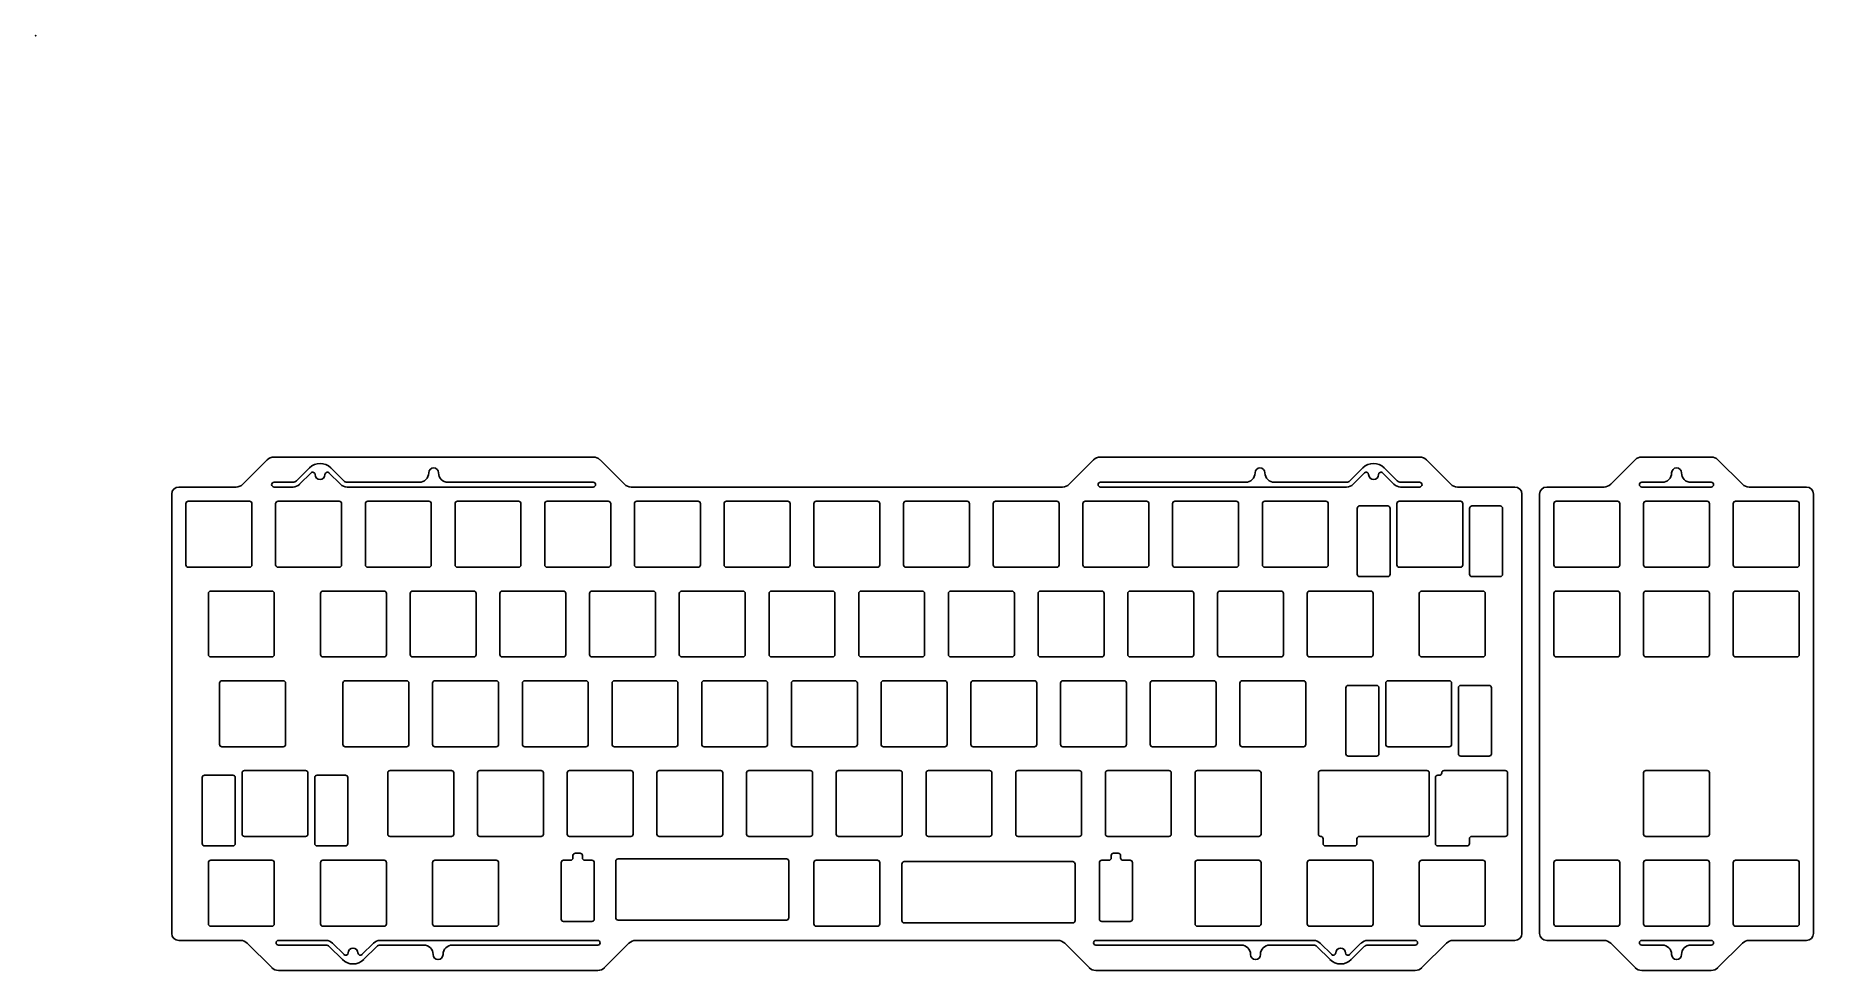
# Model space of a CAD drawing. Header units: millimetres. Extents: x 0 to 378, y -198 to 0.
import ezdxf

# ---------------------------------------------------------------- set-up
doc = ezdxf.new("R2010")
doc.units = ezdxf.units.MM
doc.header["$MEASUREMENT"] = 0
doc.layers.add('改定位版 v2_Sketch1', color=7, linetype='Continuous')

msp = doc.modelspace()

# ---------------------------------------------------------------- linework, layer by layer
at = {"layer": '改定位版 v2_Sketch1'}
for p, q in [((44.01, -95.25), (49.21, -90.06)), ((50.62, -89.47), (118.46, -89.47)), ((119.88, -90.06), (125.07, -95.25)), ((219.52, -95.25), (224.71, -90.06)), ((226.12, -89.47), (293.97, -89.47)), ((295.38, -90.06), (300.57, -95.25)), ((334.53, -95.25), (339.72, -90.06)), ((341.13, -89.47), (355.88, -89.47)), ((357.29, -90.06), (362.49, -95.25)), ((58.16, -91.77), (55.39, -94.54)), ((56.09, -95.25), (58.52, -92.83)), ((62.32, -92.83), (64.74, -95.25)), ((65.45, -94.54), (62.68, -91.77)), ((281.91, -91.77), (279.14, -94.54)), ((279.84, -95.25), (282.27, -92.83)), ((286.07, -92.83), (288.49, -95.25)), ((289.2, -94.54), (286.43, -91.77)), ((28.92, -190.58), (28.92, -97.33)), ((30.42, -95.83), (42.6, -95.83)), ((54.68, -94.83), (50.64, -94.83)), ((50.64, -95.83), (54.68, -95.83)), ((81.49, -94.83), (66.16, -94.83)), ((66.16, -95.83), (118.45, -95.83)), ((118.45, -94.83), (87.59, -94.83)), ((126.49, -95.83), (218.1, -95.83)), ((256.99, -94.83), (226.14, -94.83)), ((226.14, -95.83), (278.43, -95.83)), ((278.43, -94.83), (263.09, -94.83)), ((293.95, -94.83), (289.91, -94.83)), ((289.91, -95.83), (293.95, -95.83)), ((301.99, -95.83), (314.17, -95.83)), ((315.67, -97.33), (315.67, -190.58)), ((319.43, -190.58), (319.43, -97.33)), ((320.93, -95.83), (333.11, -95.83)), ((345.46, -94.83), (341.13, -94.83)), ((341.13, -95.83), (355.88, -95.83)), ((355.88, -94.83), (351.56, -94.83)), ((363.9, -95.83), (376.08, -95.83)), ((377.58, -97.33), (377.58, -190.58)), ((31.94, -99.36), (31.94, -112.36)), ((45.44, -98.86), (32.44, -98.86)), ((45.94, -112.36), (45.94, -99.36)), ((50.99, -99.36), (50.99, -112.36)), ((64.49, -98.86), (51.49, -98.86)), ((64.99, -112.36), (64.99, -99.36)), ((70.04, -99.36), (70.04, -112.36)), ((83.54, -98.86), (70.54, -98.86)), ((84.04, -112.36), (84.04, -99.36)), ((89.09, -99.36), (89.09, -112.36)), ((102.59, -98.86), (89.59, -98.86)), ((103.09, -112.36), (103.09, -99.36)), ((108.14, -99.36), (108.14, -112.36)), ((121.64, -98.86), (108.64, -98.86)), ((122.14, -112.36), (122.14, -99.36)), ((127.19, -99.36), (127.19, -112.36)), ((140.69, -98.86), (127.69, -98.86)), ((141.19, -112.36), (141.19, -99.36)), ((146.24, -99.36), (146.24, -112.36)), ((159.74, -98.86), (146.74, -98.86)), ((160.24, -112.36), (160.24, -99.36)), ((165.29, -99.36), (165.29, -112.36)), ((178.79, -98.86), (165.79, -98.86)), ((179.29, -112.36), (179.29, -99.36)), ((184.34, -99.36), (184.34, -112.36)), ((197.84, -98.86), (184.84, -98.86)), ((198.34, -112.36), (198.34, -99.36)), ((203.39, -99.36), (203.39, -112.36)), ((216.89, -98.86), (203.89, -98.86)), ((217.39, -112.36), (217.39, -99.36)), ((222.44, -99.36), (222.44, -112.36)), ((235.94, -98.86), (222.94, -98.86)), ((236.44, -112.36), (236.44, -99.36)), ((241.49, -99.36), (241.49, -112.36)), ((254.99, -98.86), (241.99, -98.86)), ((255.49, -112.36), (255.49, -99.36)), ((260.54, -99.36), (260.54, -112.36)), ((274.04, -98.86), (261.04, -98.86)), ((274.54, -112.36), (274.54, -99.36)), ((280.68, -100.36), (280.68, -114.36)), ((287.18, -99.86), (281.18, -99.86)), ((287.68, -114.36), (287.68, -100.36)), ((289.12, -99.36), (289.12, -112.36)), ((302.62, -98.86), (289.62, -98.86)), ((303.12, -112.36), (303.12, -99.36)), ((304.56, -100.36), (304.56, -114.36)), ((311.06, -99.86), (305.06, -99.86)), ((311.56, -114.36), (311.56, -100.36)), ((322.46, -99.36), (322.46, -112.36)), ((335.96, -98.86), (322.96, -98.86)), ((336.46, -112.36), (336.46, -99.36)), ((341.51, -99.36), (341.51, -112.36)), ((355.01, -98.86), (342.01, -98.86)), ((355.51, -112.36), (355.51, -99.36)), ((360.56, -99.36), (360.56, -112.36)), ((374.06, -98.86), (361.06, -98.86)), ((374.56, -112.36), (374.56, -99.36)), ((32.44, -112.86), (45.44, -112.86)), ((51.49, -112.86), (64.49, -112.86)), ((70.54, -112.86), (83.54, -112.86)), ((89.59, -112.86), (102.59, -112.86)), ((108.64, -112.86), (121.64, -112.86)), ((127.69, -112.86), (140.69, -112.86)), ((146.74, -112.86), (159.74, -112.86)), ((165.79, -112.86), (178.79, -112.86)), ((184.84, -112.86), (197.84, -112.86)), ((203.89, -112.86), (216.89, -112.86)), ((222.94, -112.86), (235.94, -112.86)), ((241.99, -112.86), (254.99, -112.86)), ((261.04, -112.86), (274.04, -112.86)), ((289.62, -112.86), (302.62, -112.86)), ((322.96, -112.86), (335.96, -112.86)), ((342.01, -112.86), (355.01, -112.86)), ((361.06, -112.86), (374.06, -112.86)), ((281.18, -114.86), (287.18, -114.86)), ((305.06, -114.86), (311.06, -114.86)), ((36.71, -118.41), (36.71, -131.41)), ((50.21, -117.91), (37.21, -117.91)), ((50.71, -131.41), (50.71, -118.41)), ((60.52, -118.41), (60.52, -131.41)), ((74.02, -117.91), (61.02, -117.91)), ((74.52, -131.41), (74.52, -118.41)), ((79.57, -118.41), (79.57, -131.41)), ((93.07, -117.91), (80.07, -117.91)), ((93.57, -131.41), (93.57, -118.41)), ((98.62, -118.41), (98.62, -131.41)), ((112.12, -117.91), (99.12, -117.91)), ((112.62, -131.41), (112.62, -118.41)), ((117.67, -118.41), (117.67, -131.41)), ((131.17, -117.91), (118.17, -117.91)), ((131.67, -131.41), (131.67, -118.41)), ((136.72, -118.41), (136.72, -131.41)), ((150.22, -117.91), (137.22, -117.91)), ((150.72, -131.41), (150.72, -118.41)), ((155.77, -118.41), (155.77, -131.41)), ((169.27, -117.91), (156.27, -117.91)), ((169.77, -131.41), (169.77, -118.41)), ((174.82, -118.41), (174.82, -131.41)), ((188.32, -117.91), (175.32, -117.91)), ((188.82, -131.41), (188.82, -118.41)), ((193.87, -118.41), (193.87, -131.41)), ((207.37, -117.91), (194.37, -117.91)), ((207.87, -131.41), (207.87, -118.41)), ((212.92, -118.41), (212.92, -131.41)), ((226.42, -117.91), (213.42, -117.91)), ((226.92, -131.41), (226.92, -118.41)), ((231.97, -118.41), (231.97, -131.41)), ((245.47, -117.91), (232.47, -117.91)), ((245.97, -131.41), (245.97, -118.41)), ((251.02, -118.41), (251.02, -131.41)), ((264.52, -117.91), (251.52, -117.91)), ((265.02, -131.41), (265.02, -118.41)), ((270.07, -118.41), (270.07, -131.41)), ((283.57, -117.91), (270.57, -117.91)), ((284.07, -131.41), (284.07, -118.41)), ((293.88, -118.41), (293.88, -131.41)), ((307.38, -117.91), (294.38, -117.91)), ((307.88, -131.41), (307.88, -118.41)), ((322.46, -118.41), (322.46, -131.41)), ((335.96, -117.91), (322.96, -117.91)), ((336.46, -131.41), (336.46, -118.41)), ((341.51, -118.41), (341.51, -131.41)), ((355.01, -117.91), (342.01, -117.91)), ((355.51, -131.41), (355.51, -118.41)), ((360.56, -118.41), (360.56, -131.41)), ((374.06, -117.91), (361.06, -117.91)), ((374.56, -131.41), (374.56, -118.41)), ((37.21, -131.91), (50.21, -131.91)), ((61.02, -131.91), (74.02, -131.91)), ((80.07, -131.91), (93.07, -131.91)), ((99.12, -131.91), (112.12, -131.91)), ((118.17, -131.91), (131.17, -131.91)), ((137.22, -131.91), (150.22, -131.91)), ((156.27, -131.91), (169.27, -131.91)), ((175.32, -131.91), (188.32, -131.91)), ((194.37, -131.91), (207.37, -131.91)), ((213.42, -131.91), (226.42, -131.91)), ((232.47, -131.91), (245.47, -131.91)), ((251.52, -131.91), (264.52, -131.91)), ((270.57, -131.91), (283.57, -131.91)), ((294.38, -131.91), (307.38, -131.91)), ((322.96, -131.91), (335.96, -131.91)), ((342.01, -131.91), (355.01, -131.91)), ((361.06, -131.91), (374.06, -131.91)), ((39.09, -137.46), (39.09, -150.46)), ((52.59, -136.96), (39.59, -136.96)), ((53.09, -150.46), (53.09, -137.46)), ((65.28, -137.46), (65.28, -150.46)), ((78.78, -136.96), (65.78, -136.96)), ((79.28, -150.46), (79.28, -137.46)), ((84.33, -137.46), (84.33, -150.46)), ((97.83, -136.96), (84.83, -136.96)), ((98.33, -150.46), (98.33, -137.46)), ((103.38, -137.46), (103.38, -150.46)), ((116.88, -136.96), (103.88, -136.96)), ((117.38, -150.46), (117.38, -137.46)), ((122.43, -137.46), (122.43, -150.46)), ((135.93, -136.96), (122.93, -136.96)), ((136.43, -150.46), (136.43, -137.46)), ((141.48, -137.46), (141.48, -150.46)), ((154.98, -136.96), (141.98, -136.96)), ((155.48, -150.46), (155.48, -137.46)), ((160.53, -137.46), (160.53, -150.46)), ((174.03, -136.96), (161.03, -136.96)), ((174.53, -150.46), (174.53, -137.46)), ((179.58, -137.46), (179.58, -150.46)), ((193.08, -136.96), (180.08, -136.96)), ((193.58, -150.46), (193.58, -137.46)), ((198.63, -137.46), (198.63, -150.46)), ((212.13, -136.96), (199.13, -136.96)), ((212.63, -150.46), (212.63, -137.46)), ((217.68, -137.46), (217.68, -150.46)), ((231.18, -136.96), (218.18, -136.96)), ((231.68, -150.46), (231.68, -137.46)), ((236.73, -137.46), (236.73, -150.46)), ((250.23, -136.96), (237.23, -136.96)), ((250.73, -150.46), (250.73, -137.46)), ((255.78, -137.46), (255.78, -150.46)), ((269.28, -136.96), (256.28, -136.96)), ((269.78, -150.46), (269.78, -137.46)), ((278.3, -138.46), (278.3, -152.46)), ((284.8, -137.96), (278.8, -137.96)), ((285.3, -152.46), (285.3, -138.46)), ((286.74, -137.46), (286.74, -150.46)), ((300.24, -136.96), (287.24, -136.96)), ((300.74, -150.46), (300.74, -137.46)), ((302.18, -138.46), (302.18, -152.46)), ((308.68, -137.96), (302.68, -137.96)), ((309.18, -152.46), (309.18, -138.46)), ((39.59, -150.96), (52.59, -150.96)), ((65.78, -150.96), (78.78, -150.96)), ((84.83, -150.96), (97.83, -150.96)), ((103.88, -150.96), (116.88, -150.96)), ((122.93, -150.96), (135.93, -150.96)), ((141.98, -150.96), (154.98, -150.96)), ((161.03, -150.96), (174.03, -150.96)), ((180.08, -150.96), (193.08, -150.96)), ((199.13, -150.96), (212.13, -150.96)), ((218.18, -150.96), (231.18, -150.96)), ((237.23, -150.96), (250.23, -150.96)), ((256.28, -150.96), (269.28, -150.96)), ((287.24, -150.96), (300.24, -150.96)), ((278.8, -152.96), (284.8, -152.96)), ((302.68, -152.96), (308.68, -152.96)), ((35.41, -157.51), (35.41, -171.51)), ((41.91, -157.01), (35.91, -157.01)), ((42.41, -171.51), (42.41, -157.51)), ((43.85, -156.51), (43.85, -169.51)), ((57.35, -156.01), (44.35, -156.01)), ((57.85, -169.51), (57.85, -156.51)), ((59.29, -157.51), (59.29, -171.51)), ((65.79, -157.01), (59.79, -157.01)), ((66.29, -171.51), (66.29, -157.51)), ((74.81, -156.51), (74.81, -169.51)), ((88.31, -156.01), (75.31, -156.01)), ((88.81, -169.51), (88.81, -156.51)), ((93.86, -156.51), (93.86, -169.51)), ((107.36, -156.01), (94.36, -156.01)), ((107.86, -169.51), (107.86, -156.51)), ((112.91, -156.51), (112.91, -169.51)), ((126.41, -156.01), (113.41, -156.01)), ((126.91, -169.51), (126.91, -156.51)), ((131.96, -156.51), (131.96, -169.51)), ((145.46, -156.01), (132.46, -156.01)), ((145.96, -169.51), (145.96, -156.51)), ((151.01, -156.51), (151.01, -169.51)), ((164.51, -156.01), (151.51, -156.01)), ((165.01, -169.51), (165.01, -156.51)), ((170.06, -156.51), (170.06, -169.51)), ((183.56, -156.01), (170.56, -156.01)), ((184.06, -169.51), (184.06, -156.51)), ((189.11, -156.51), (189.11, -169.51)), ((202.61, -156.01), (189.61, -156.01)), ((203.11, -169.51), (203.11, -156.51)), ((208.16, -156.51), (208.16, -169.51)), ((221.66, -156.01), (208.66, -156.01)), ((222.16, -169.51), (222.16, -156.51)), ((227.21, -156.51), (227.21, -169.51)), ((240.71, -156.01), (227.71, -156.01)), ((241.21, -169.51), (241.21, -156.51)), ((246.26, -156.51), (246.26, -169.51)), ((259.76, -156.01), (246.76, -156.01)), ((260.26, -169.51), (260.26, -156.51)), ((272.45, -156.51), (272.45, -169.51)), ((295.48, -156.01), (272.95, -156.01)), ((295.98, -169.51), (295.98, -156.51)), ((297.31, -157.51), (297.31, -171.51)), ((298.14, -157.01), (297.81, -157.01)), ((312.14, -156.01), (299.14, -156.01)), ((312.64, -169.51), (312.64, -156.51)), ((341.51, -156.51), (341.51, -169.51)), ((355.01, -156.01), (342.01, -156.01)), ((355.51, -169.51), (355.51, -156.51)), ((35.91, -172.01), (41.91, -172.01)), ((44.35, -170.01), (57.35, -170.01)), ((59.79, -172.01), (65.79, -172.01)), ((75.31, -170.01), (88.31, -170.01)), ((94.36, -170.01), (107.36, -170.01)), ((113.41, -170.01), (126.41, -170.01)), ((115.64, -173.56), (114.64, -173.56)), ((132.46, -170.01), (145.46, -170.01)), ((151.51, -170.01), (164.51, -170.01)), ((170.56, -170.01), (183.56, -170.01)), ((189.61, -170.01), (202.61, -170.01)), ((208.66, -170.01), (221.66, -170.01)), ((227.71, -170.01), (240.71, -170.01)), ((229.94, -173.56), (228.94, -173.56)), ((246.76, -170.01), (259.76, -170.01)), ((273.44, -170.51), (273.44, -171.51)), ((273.94, -172.01), (280.14, -172.01)), ((280.64, -171.51), (280.64, -170.51)), ((281.14, -170.01), (295.48, -170.01)), ((297.81, -172.01), (304.01, -172.01)), ((304.51, -171.51), (304.51, -170.51)), ((305.01, -170.01), (312.14, -170.01)), ((342.01, -170.01), (355.01, -170.01)), ((36.71, -175.56), (36.71, -188.56)), ((50.21, -175.06), (37.21, -175.06)), ((50.71, -188.56), (50.71, -175.56)), ((60.52, -175.56), (60.52, -188.56)), ((74.02, -175.06), (61.02, -175.06)), ((74.52, -188.56), (74.52, -175.56)), ((84.33, -175.56), (84.33, -188.56)), ((97.83, -175.06), (84.83, -175.06)), ((98.33, -188.56), (98.33, -175.56)), ((111.64, -175.56), (111.64, -187.56)), ((113.64, -175.06), (112.14, -175.06)), ((114.14, -174.06), (114.14, -174.56)), ((116.14, -174.56), (116.14, -174.06)), ((118.14, -175.06), (116.64, -175.06)), ((118.64, -187.56), (118.64, -175.56)), ((123.21, -175.26), (123.21, -187.26)), ((159.48, -174.76), (123.71, -174.76)), ((159.98, -187.26), (159.98, -175.26)), ((165.29, -175.56), (165.29, -188.56)), ((178.79, -175.06), (165.79, -175.06)), ((179.29, -188.56), (179.29, -175.56)), ((183.99, -175.86), (183.99, -187.86)), ((220.27, -175.36), (184.49, -175.36)), ((220.77, -187.86), (220.77, -175.86)), ((225.94, -175.56), (225.94, -187.56)), ((227.94, -175.06), (226.44, -175.06)), ((228.44, -174.06), (228.44, -174.56)), ((230.44, -174.56), (230.44, -174.06)), ((232.44, -175.06), (230.94, -175.06)), ((232.94, -187.56), (232.94, -175.56)), ((246.26, -175.56), (246.26, -188.56)), ((259.76, -175.06), (246.76, -175.06)), ((260.26, -188.56), (260.26, -175.56)), ((270.07, -175.56), (270.07, -188.56)), ((283.57, -175.06), (270.57, -175.06)), ((284.07, -188.56), (284.07, -175.56)), ((293.88, -175.56), (293.88, -188.56)), ((307.38, -175.06), (294.38, -175.06)), ((307.88, -188.56), (307.88, -175.56)), ((322.46, -175.56), (322.46, -188.56)), ((335.96, -175.06), (322.96, -175.06)), ((336.46, -188.56), (336.46, -175.56)), ((341.51, -175.56), (341.51, -188.56)), ((355.01, -175.06), (342.01, -175.06)), ((355.51, -188.56), (355.51, -175.56)), ((360.56, -175.56), (360.56, -188.56)), ((374.06, -175.06), (361.06, -175.06)), ((374.56, -188.56), (374.56, -175.56)), ((112.14, -188.06), (118.14, -188.06)), ((123.71, -187.76), (159.48, -187.76)), ((184.49, -188.36), (220.27, -188.36)), ((226.44, -188.06), (232.44, -188.06)), ((43.55, -192.08), (30.42, -192.08)), ((37.21, -189.06), (50.21, -189.06)), ((61.68, -192.08), (51.59, -192.08)), ((61.02, -189.06), (74.02, -189.06)), ((119.4, -192.08), (73.16, -192.08)), ((84.83, -189.06), (97.83, -189.06)), ((217.15, -192.08), (127.44, -192.08)), ((165.79, -189.06), (178.79, -189.06)), ((271.43, -192.08), (225.19, -192.08)), ((246.76, -189.06), (259.76, -189.06)), ((270.57, -189.06), (283.57, -189.06)), ((293, -192.08), (282.91, -192.08)), ((294.38, -189.06), (307.38, -189.06)), ((314.17, -192.08), (301.04, -192.08)), ((333.11, -192.08), (320.93, -192.08)), ((322.96, -189.06), (335.96, -189.06)), ((355.88, -192.08), (341.13, -192.08)), ((342.01, -189.06), (355.01, -189.06)), ((361.06, -189.06), (374.06, -189.06)), ((376.08, -192.08), (363.9, -192.08)), ((50.16, -197.86), (44.96, -192.67)), ((51.59, -193.08), (61.68, -193.08)), ((62.39, -193.38), (65.16, -196.15)), ((65.52, -195.09), (63.09, -192.67)), ((71.74, -192.67), (69.32, -195.09)), ((69.68, -196.15), (72.45, -193.38)), ((73.16, -193.08), (82.44, -193.08)), ((88.54, -193.08), (119.4, -193.08)), ((126.02, -192.67), (120.83, -197.86)), ((223.76, -197.86), (218.57, -192.67)), ((225.19, -193.08), (256.04, -193.08)), ((262.14, -193.08), (271.43, -193.08)), ((272.14, -193.38), (274.91, -196.15)), ((275.27, -195.09), (272.84, -192.67)), ((281.49, -192.67), (279.07, -195.09)), ((279.43, -196.15), (282.2, -193.38)), ((282.91, -193.08), (293, -193.08)), ((299.62, -192.67), (294.43, -197.86)), ((339.72, -197.86), (334.53, -192.67)), ((341.13, -193.08), (345.46, -193.08)), ((351.56, -193.08), (355.88, -193.08)), ((362.49, -192.67), (357.29, -197.86)), ((119.41, -198.45), (51.57, -198.45)), ((293.02, -198.45), (225.17, -198.45)), ((355.88, -198.45), (341.13, -198.45))]:
    msp.add_line(p, q, dxfattribs=at)
for centre, radius, start, end in [((50.62, -91.47), 2, 90, 135), ((118.46, -91.47), 2, 45, 90), ((226.12, -91.47), 2, 90, 135), ((293.97, -91.47), 2, 45, 90), ((341.13, -91.47), 2, 90, 135), ((355.88, -91.47), 2, 45, 90), ((60.42, -94.03), 3.2, 45, 135), ((58.87, -93.18), 0.5, 0, 135), ((60.42, -93.18), 1.05, 180, 0), ((61.97, -93.18), 0.5, 45, 180), ((81.49, -92.83), 2, 270, 0), ((84.54, -92.83), 1.05, 0, 180), ((87.59, -92.83), 2, 180, 270), ((256.99, -92.83), 2, 270, 0), ((260.04, -92.83), 1.05, 0, 180), ((263.09, -92.83), 2, 180, 270), ((284.17, -94.03), 3.2, 45, 135), ((282.62, -93.18), 0.5, 360, 135), ((284.17, -93.18), 1.05, 180, 360), ((285.72, -93.18), 0.5, 45, 180), ((345.46, -92.83), 2, 270, 0), ((348.51, -92.83), 1.05, 0, 180), ((351.56, -92.83), 2, 180, 270), ((30.42, -97.33), 1.5, 90, 180), ((42.6, -93.83), 2, 270, 315), ((50.64, -95.33), 0.5, 90, 270), ((54.68, -93.83), 1, 270, 315), ((54.68, -93.83), 2, 270, 315), ((66.16, -93.83), 2, 225, 270), ((66.16, -93.83), 1, 225, 270), ((118.45, -95.33), 0.5, 270, 90), ((126.49, -93.83), 2, 225, 270), ((218.1, -93.83), 2, 270, 315), ((226.14, -95.33), 0.5, 90, 270), ((278.43, -93.83), 1, 270, 315), ((278.43, -93.83), 2, 270, 315), ((289.91, -93.83), 2, 225, 270), ((289.91, -93.83), 1, 225, 270), ((293.95, -95.33), 0.5, 270, 90), ((301.99, -93.83), 2, 225, 270), ((314.17, -97.33), 1.5, 360, 90), ((320.93, -97.33), 1.5, 90, 180), ((333.11, -93.83), 2, 270, 315), ((341.13, -95.33), 0.5, 90, 270), ((355.88, -95.33), 0.5, 270, 90), ((363.9, -93.83), 2, 225, 270), ((376.08, -97.33), 1.5, 0, 90), ((32.44, -99.36), 0.5, 90, 180), ((45.44, -99.36), 0.5, 360, 90), ((51.49, -99.36), 0.5, 90, 180), ((64.49, -99.36), 0.5, 0, 90), ((70.54, -99.36), 0.5, 90, 180), ((83.54, -99.36), 0.5, 0, 90), ((89.59, -99.36), 0.5, 90, 180), ((102.59, -99.36), 0.5, 360, 90), ((108.64, -99.36), 0.5, 90, 180), ((121.64, -99.36), 0.5, 360, 90), ((127.69, -99.36), 0.5, 90, 180), ((140.69, -99.36), 0.5, 360, 90), ((146.74, -99.36), 0.5, 90, 180), ((159.74, -99.36), 0.5, 360, 90), ((165.79, -99.36), 0.5, 90, 180), ((178.79, -99.36), 0.5, 360, 90), ((184.84, -99.36), 0.5, 90, 180), ((197.84, -99.36), 0.5, 360, 90), ((203.89, -99.36), 0.5, 90, 180), ((216.89, -99.36), 0.5, 360, 90), ((222.94, -99.36), 0.5, 90, 180), ((235.94, -99.36), 0.5, 360, 90), ((241.99, -99.36), 0.5, 90, 180), ((254.99, -99.36), 0.5, 360, 90), ((261.04, -99.36), 0.5, 90, 180), ((274.04, -99.36), 0.5, 0, 90), ((281.18, -100.36), 0.5, 90, 180), ((287.18, -100.36), 0.5, 0, 90), ((289.62, -99.36), 0.5, 90, 180), ((302.62, -99.36), 0.5, 0, 90), ((305.06, -100.36), 0.5, 90, 180), ((311.06, -100.36), 0.5, 0, 90), ((322.96, -99.36), 0.5, 90, 180), ((335.96, -99.36), 0.5, 0, 90), ((342.01, -99.36), 0.5, 90, 180), ((355.01, -99.36), 0.5, 0, 90), ((361.06, -99.36), 0.5, 90, 180), ((374.06, -99.36), 0.5, 0, 90), ((32.44, -112.36), 0.5, 180, 270), ((45.44, -112.36), 0.5, 270, 0), ((51.49, -112.36), 0.5, 180, 270), ((64.49, -112.36), 0.5, 270, 0), ((70.54, -112.36), 0.5, 180, 270), ((83.54, -112.36), 0.5, 270, 0), ((89.59, -112.36), 0.5, 180, 270), ((102.59, -112.36), 0.5, 270, 0), ((108.64, -112.36), 0.5, 180, 270), ((121.64, -112.36), 0.5, 270, 0), ((127.69, -112.36), 0.5, 180, 270), ((140.69, -112.36), 0.5, 270, 0), ((146.74, -112.36), 0.5, 180, 270), ((159.74, -112.36), 0.5, 270, 0), ((165.79, -112.36), 0.5, 180, 270), ((178.79, -112.36), 0.5, 270, 0), ((184.84, -112.36), 0.5, 180, 270), ((197.84, -112.36), 0.5, 270, 0), ((203.89, -112.36), 0.5, 180, 270), ((216.89, -112.36), 0.5, 270, 0), ((222.94, -112.36), 0.5, 180, 270), ((235.94, -112.36), 0.5, 270, 0), ((241.99, -112.36), 0.5, 180, 270), ((254.99, -112.36), 0.5, 270, 0), ((261.04, -112.36), 0.5, 180, 270), ((274.04, -112.36), 0.5, 270, 0), ((289.62, -112.36), 0.5, 180, 270), ((302.62, -112.36), 0.5, 270, 0), ((322.96, -112.36), 0.5, 180, 270), ((335.96, -112.36), 0.5, 270, 0), ((342.01, -112.36), 0.5, 180, 270), ((355.01, -112.36), 0.5, 270, 0), ((361.06, -112.36), 0.5, 180, 270), ((374.06, -112.36), 0.5, 270, 0), ((281.18, -114.36), 0.5, 180, 270), ((287.18, -114.36), 0.5, 270, 0), ((305.06, -114.36), 0.5, 180, 270), ((311.06, -114.36), 0.5, 270, 0), ((37.21, -118.41), 0.5, 90, 180), ((50.21, -118.41), 0.5, 0, 90), ((61.02, -118.41), 0.5, 90, 180), ((74.02, -118.41), 0.5, 0, 90), ((80.07, -118.41), 0.5, 90, 180), ((93.07, -118.41), 0.5, 0, 90), ((99.12, -118.41), 0.5, 90, 180), ((112.12, -118.41), 0.5, 0, 90), ((118.17, -118.41), 0.5, 90, 180), ((131.17, -118.41), 0.5, 0, 90), ((137.22, -118.41), 0.5, 90, 180), ((150.22, -118.41), 0.5, 0, 90), ((156.27, -118.41), 0.5, 90, 180), ((169.27, -118.41), 0.5, 360, 90), ((175.32, -118.41), 0.5, 90, 180), ((188.32, -118.41), 0.5, 360, 90), ((194.37, -118.41), 0.5, 90, 180), ((207.37, -118.41), 0.5, 0, 90), ((213.42, -118.41), 0.5, 90, 180), ((226.42, -118.41), 0.5, 0, 90), ((232.47, -118.41), 0.5, 90, 180), ((245.47, -118.41), 0.5, 0, 90), ((251.52, -118.41), 0.5, 90, 180), ((264.52, -118.41), 0.5, 0, 90), ((270.57, -118.41), 0.5, 90, 180), ((283.57, -118.41), 0.5, 0, 90), ((294.38, -118.41), 0.5, 90, 180), ((307.38, -118.41), 0.5, 0, 90), ((322.96, -118.41), 0.5, 90, 180), ((335.96, -118.41), 0.5, 0, 90), ((342.01, -118.41), 0.5, 90, 180), ((355.01, -118.41), 0.5, 0, 90), ((361.06, -118.41), 0.5, 90, 180), ((374.06, -118.41), 0.5, 0, 90), ((37.21, -131.41), 0.5, 180, 270), ((50.21, -131.41), 0.5, 270, 0), ((61.02, -131.41), 0.5, 180, 270), ((74.02, -131.41), 0.5, 270, 0), ((80.07, -131.41), 0.5, 180, 270), ((93.07, -131.41), 0.5, 270, 0), ((99.12, -131.41), 0.5, 180, 270), ((112.12, -131.41), 0.5, 270, 0), ((118.17, -131.41), 0.5, 180, 270), ((131.17, -131.41), 0.5, 270, 0), ((137.22, -131.41), 0.5, 180, 270), ((150.22, -131.41), 0.5, 270, 0), ((156.27, -131.41), 0.5, 180, 270), ((169.27, -131.41), 0.5, 270, 0), ((175.32, -131.41), 0.5, 180, 270), ((188.32, -131.41), 0.5, 270, 0), ((194.37, -131.41), 0.5, 180, 270), ((207.37, -131.41), 0.5, 270, 0), ((213.42, -131.41), 0.5, 180, 270), ((226.42, -131.41), 0.5, 270, 0), ((232.47, -131.41), 0.5, 180, 270), ((245.47, -131.41), 0.5, 270, 360), ((251.52, -131.41), 0.5, 180, 270), ((264.52, -131.41), 0.5, 270, 360), ((270.57, -131.41), 0.5, 180, 270), ((283.57, -131.41), 0.5, 270, 360), ((294.38, -131.41), 0.5, 180, 270), ((307.38, -131.41), 0.5, 270, 0), ((322.96, -131.41), 0.5, 180, 270), ((335.96, -131.41), 0.5, 270, 360), ((342.01, -131.41), 0.5, 180, 270), ((355.01, -131.41), 0.5, 270, 360), ((361.06, -131.41), 0.5, 180, 270), ((374.06, -131.41), 0.5, 270, 360), ((39.59, -137.46), 0.5, 90, 180), ((52.59, -137.46), 0.5, 0, 90), ((65.78, -137.46), 0.5, 90, 180), ((78.78, -137.46), 0.5, 0, 90), ((84.83, -137.46), 0.5, 90, 180), ((97.83, -137.46), 0.5, 0, 90), ((103.88, -137.46), 0.5, 90, 180), ((116.88, -137.46), 0.5, 0, 90), ((122.93, -137.46), 0.5, 90, 180), ((135.93, -137.46), 0.5, 0, 90), ((141.98, -137.46), 0.5, 90, 180), ((154.98, -137.46), 0.5, 360, 90), ((161.03, -137.46), 0.5, 90, 180), ((174.03, -137.46), 0.5, 360, 90), ((180.08, -137.46), 0.5, 90, 180), ((193.08, -137.46), 0.5, 360, 90), ((199.13, -137.46), 0.5, 90, 180), ((212.13, -137.46), 0.5, 360, 90), ((218.18, -137.46), 0.5, 90, 180), ((231.18, -137.46), 0.5, 360, 90), ((237.23, -137.46), 0.5, 90, 180), ((250.23, -137.46), 0.5, 0, 90), ((256.28, -137.46), 0.5, 90, 180), ((269.28, -137.46), 0.5, 0, 90), ((278.8, -138.46), 0.5, 90, 180), ((284.8, -138.46), 0.5, 0, 90), ((287.24, -137.46), 0.5, 90, 180), ((300.24, -137.46), 0.5, 360, 90), ((302.68, -138.46), 0.5, 90, 180), ((308.68, -138.46), 0.5, 0, 90), ((39.59, -150.46), 0.5, 180, 270), ((52.59, -150.46), 0.5, 270, 0), ((65.78, -150.46), 0.5, 180, 270), ((78.78, -150.46), 0.5, 270, 0), ((84.83, -150.46), 0.5, 180, 270), ((97.83, -150.46), 0.5, 270, 0), ((103.88, -150.46), 0.5, 180, 270), ((116.88, -150.46), 0.5, 270, 0), ((122.93, -150.46), 0.5, 180, 270), ((135.93, -150.46), 0.5, 270, 0), ((141.98, -150.46), 0.5, 180, 270), ((154.98, -150.46), 0.5, 270, 0), ((161.03, -150.46), 0.5, 180, 270), ((174.03, -150.46), 0.5, 270, 0), ((180.08, -150.46), 0.5, 180, 270), ((193.08, -150.46), 0.5, 270, 0), ((199.13, -150.46), 0.5, 180, 270), ((212.13, -150.46), 0.5, 270, 0), ((218.18, -150.46), 0.5, 180, 270), ((231.18, -150.46), 0.5, 270, 0), ((237.23, -150.46), 0.5, 180, 270), ((250.23, -150.46), 0.5, 270, 0), ((256.28, -150.46), 0.5, 180, 270), ((269.28, -150.46), 0.5, 270, 0), ((287.24, -150.46), 0.5, 180, 270), ((300.24, -150.46), 0.5, 270, 0), ((278.8, -152.46), 0.5, 180, 270), ((284.8, -152.46), 0.5, 270, 360), ((302.68, -152.46), 0.5, 180, 270), ((308.68, -152.46), 0.5, 270, 0), ((35.91, -157.51), 0.5, 90, 180), ((41.91, -157.51), 0.5, 0, 90), ((44.35, -156.51), 0.5, 90, 180), ((57.35, -156.51), 0.5, 0, 90), ((59.79, -157.51), 0.5, 90, 180), ((65.79, -157.51), 0.5, 0, 90), ((75.31, -156.51), 0.5, 90, 180), ((88.31, -156.51), 0.5, 0, 90), ((94.36, -156.51), 0.5, 90, 180), ((107.36, -156.51), 0.5, 0, 90), ((113.41, -156.51), 0.5, 90, 180), ((126.41, -156.51), 0.5, 0, 90), ((132.46, -156.51), 0.5, 90, 180), ((145.46, -156.51), 0.5, 0, 90), ((151.51, -156.51), 0.5, 90, 180), ((164.51, -156.51), 0.5, 0, 90), ((170.56, -156.51), 0.5, 90, 180), ((183.56, -156.51), 0.5, 0, 90), ((189.61, -156.51), 0.5, 90, 180), ((202.61, -156.51), 0.5, 360, 90), ((208.66, -156.51), 0.5, 90, 180), ((221.66, -156.51), 0.5, 360, 90), ((227.71, -156.51), 0.5, 90, 180), ((240.71, -156.51), 0.5, 0, 90), ((246.76, -156.51), 0.5, 90, 180), ((259.76, -156.51), 0.5, 0, 90), ((272.95, -156.51), 0.5, 90, 180), ((295.48, -156.51), 0.5, 360, 90), ((297.81, -157.51), 0.5, 90, 180), ((298.14, -156.51), 0.5, 270, 360), ((299.14, -156.51), 0.5, 90, 180), ((312.14, -156.51), 0.5, 0, 90), ((342.01, -156.51), 0.5, 90, 180), ((355.01, -156.51), 0.5, 0, 90), ((44.35, -169.51), 0.5, 180, 270), ((57.35, -169.51), 0.5, 270, 360), ((75.31, -169.51), 0.5, 180, 270), ((88.31, -169.51), 0.5, 270, 0), ((94.36, -169.51), 0.5, 180, 270), ((107.36, -169.51), 0.5, 270, 0), ((113.41, -169.51), 0.5, 180, 270), ((126.41, -169.51), 0.5, 270, 0), ((132.46, -169.51), 0.5, 180, 270), ((145.46, -169.51), 0.5, 270, 0), ((151.51, -169.51), 0.5, 180, 270), ((164.51, -169.51), 0.5, 270, 0), ((170.56, -169.51), 0.5, 180, 270), ((183.56, -169.51), 0.5, 270, 0), ((189.61, -169.51), 0.5, 180, 270), ((202.61, -169.51), 0.5, 270, 0), ((208.66, -169.51), 0.5, 180, 270), ((221.66, -169.51), 0.5, 270, 0), ((227.71, -169.51), 0.5, 180, 270), ((240.71, -169.51), 0.5, 270, 0), ((246.76, -169.51), 0.5, 180, 270), ((259.76, -169.51), 0.5, 270, 0), ((272.95, -169.51), 0.5, 180, 269.2551), ((295.48, -169.51), 0.5, 270, 0), ((312.14, -169.51), 0.5, 270, 360), ((342.01, -169.51), 0.5, 180, 270), ((355.01, -169.51), 0.5, 270, 0), ((35.91, -171.51), 0.5, 180, 270), ((41.91, -171.51), 0.5, 270, 0), ((59.79, -171.51), 0.5, 180, 270), ((65.79, -171.51), 0.5, 270, 0), ((114.64, -174.06), 0.5, 90, 180), ((115.64, -174.06), 0.5, 0, 90), ((228.94, -174.06), 0.5, 90, 180), ((229.94, -174.06), 0.5, 0, 90), ((272.94, -170.51), 0.5, 0, 89.2551), ((273.94, -171.51), 0.5, 180, 270), ((280.14, -171.51), 0.5, 270, 0), ((281.14, -170.51), 0.5, 90, 180), ((297.81, -171.51), 0.5, 180, 270), ((304.01, -171.51), 0.5, 270, 0), ((305.01, -170.51), 0.5, 90, 180), ((37.21, -175.56), 0.5, 90, 180), ((50.21, -175.56), 0.5, 0, 90), ((61.02, -175.56), 0.5, 90, 180), ((74.02, -175.56), 0.5, 360, 90), ((84.83, -175.56), 0.5, 90, 180), ((97.83, -175.56), 0.5, 360, 90), ((112.14, -175.56), 0.5, 90, 180), ((113.64, -174.56), 0.5, 270, 0), ((116.64, -174.56), 0.5, 180, 270), ((118.14, -175.56), 0.5, 0, 90), ((123.71, -175.26), 0.5, 90, 180), ((159.48, -175.26), 0.5, 0, 90), ((165.79, -175.56), 0.5, 90, 180), ((178.79, -175.56), 0.5, 360, 90), ((184.49, -175.86), 0.5, 90, 180), ((220.27, -175.86), 0.5, 0, 90), ((226.44, -175.56), 0.5, 90, 180), ((227.94, -174.56), 0.5, 270, 0), ((230.94, -174.56), 0.5, 180, 270), ((232.44, -175.56), 0.5, 0, 90), ((246.76, -175.56), 0.5, 90, 180), ((259.76, -175.56), 0.5, 360, 90), ((270.57, -175.56), 0.5, 90, 180), ((283.57, -175.56), 0.5, 360, 90), ((294.38, -175.56), 0.5, 90, 180), ((307.38, -175.56), 0.5, 0, 90), ((322.96, -175.56), 0.5, 90, 180), ((335.96, -175.56), 0.5, 0, 90), ((342.01, -175.56), 0.5, 90, 180), ((355.01, -175.56), 0.5, 0, 90), ((361.06, -175.56), 0.5, 90, 180), ((374.06, -175.56), 0.5, 360, 90), ((37.21, -188.56), 0.5, 180, 270), ((50.21, -188.56), 0.5, 270, 0), ((61.02, -188.56), 0.5, 180, 270), ((74.02, -188.56), 0.5, 270, 0), ((84.83, -188.56), 0.5, 180, 270), ((97.83, -188.56), 0.5, 270, 0), ((112.14, -187.56), 0.5, 180, 270), ((118.14, -187.56), 0.5, 270, 0), ((123.71, -187.26), 0.5, 180, 270), ((159.48, -187.26), 0.5, 270, 0), ((165.79, -188.56), 0.5, 180, 270), ((178.79, -188.56), 0.5, 270, 0), ((184.49, -187.86), 0.5, 180, 270), ((220.27, -187.86), 0.5, 270, 0), ((226.44, -187.56), 0.5, 180, 270), ((232.44, -187.56), 0.5, 270, 360), ((246.76, -188.56), 0.5, 180, 270), ((259.76, -188.56), 0.5, 270, 0), ((270.57, -188.56), 0.5, 180, 270), ((283.57, -188.56), 0.5, 270, 0), ((294.38, -188.56), 0.5, 180, 270), ((307.38, -188.56), 0.5, 270, 0), ((322.96, -188.56), 0.5, 180, 270), ((335.96, -188.56), 0.5, 270, 0), ((342.01, -188.56), 0.5, 180, 270), ((355.01, -188.56), 0.5, 270, 0), ((361.06, -188.56), 0.5, 180, 270), ((374.06, -188.56), 0.5, 270, 0), ((30.42, -190.58), 1.5, 180, 270), ((43.55, -194.08), 2, 45, 90), ((51.59, -192.58), 0.5, 90, 270), ((61.68, -194.08), 2, 45, 90), ((73.16, -194.08), 2, 90, 135), ((119.4, -192.58), 0.5, 270, 90), ((127.44, -194.08), 2, 90, 135), ((217.15, -194.08), 2, 45, 90), ((225.19, -192.58), 0.5, 90, 270), ((271.43, -194.08), 2, 45, 90), ((282.91, -194.08), 2, 90, 135), ((293, -192.58), 0.5, 270, 90), ((301.04, -194.08), 2, 90, 135), ((314.17, -190.58), 1.5, 270, 0), ((320.93, -190.58), 1.5, 180, 270), ((333.11, -194.08), 2, 45, 90), ((341.13, -192.58), 0.5, 90, 270), ((355.88, -192.58), 0.5, 270, 90), ((363.9, -194.08), 2, 90, 135), ((376.08, -190.58), 1.5, 270, 0), ((61.68, -194.08), 1, 45, 90), ((67.42, -193.88), 3.2, 225, 315), ((65.87, -194.74), 0.5, 225, 0), ((67.42, -194.74), 1.05, 360, 180), ((68.97, -194.74), 0.5, 180, 315), ((73.16, -194.08), 1, 90, 135), ((82.44, -195.08), 2, 0, 90), ((85.49, -195.08), 1.05, 180, 0), ((88.54, -195.08), 2, 90, 180), ((256.04, -195.08), 2, 0, 90), ((259.09, -195.08), 1.05, 180, 0), ((262.14, -195.08), 2, 90, 180), ((271.43, -194.08), 1, 45, 90), ((277.17, -193.88), 3.2, 225, 315), ((275.62, -194.74), 0.5, 225, 0), ((277.17, -194.74), 1.05, 0, 180), ((278.72, -194.74), 0.5, 180, 315), ((282.91, -194.08), 1, 90, 135), ((345.46, -195.08), 2, 0, 90), ((348.51, -195.08), 1.05, 180, 0), ((351.56, -195.08), 2, 90, 180), ((51.57, -196.45), 2, 225, 270), ((119.41, -196.45), 2, 270, 315), ((225.17, -196.45), 2, 225, 270), ((293.02, -196.45), 2, 270, 315), ((341.13, -196.45), 2, 225, 270), ((355.88, -196.45), 2, 270, 315)]:
    msp.add_arc(centre, radius, start, end, dxfattribs=at)
msp.add_point((0, 0), dxfattribs=at)
msp.add_point((0, 0), dxfattribs=at)

doc.saveas('drawing.dxf')
